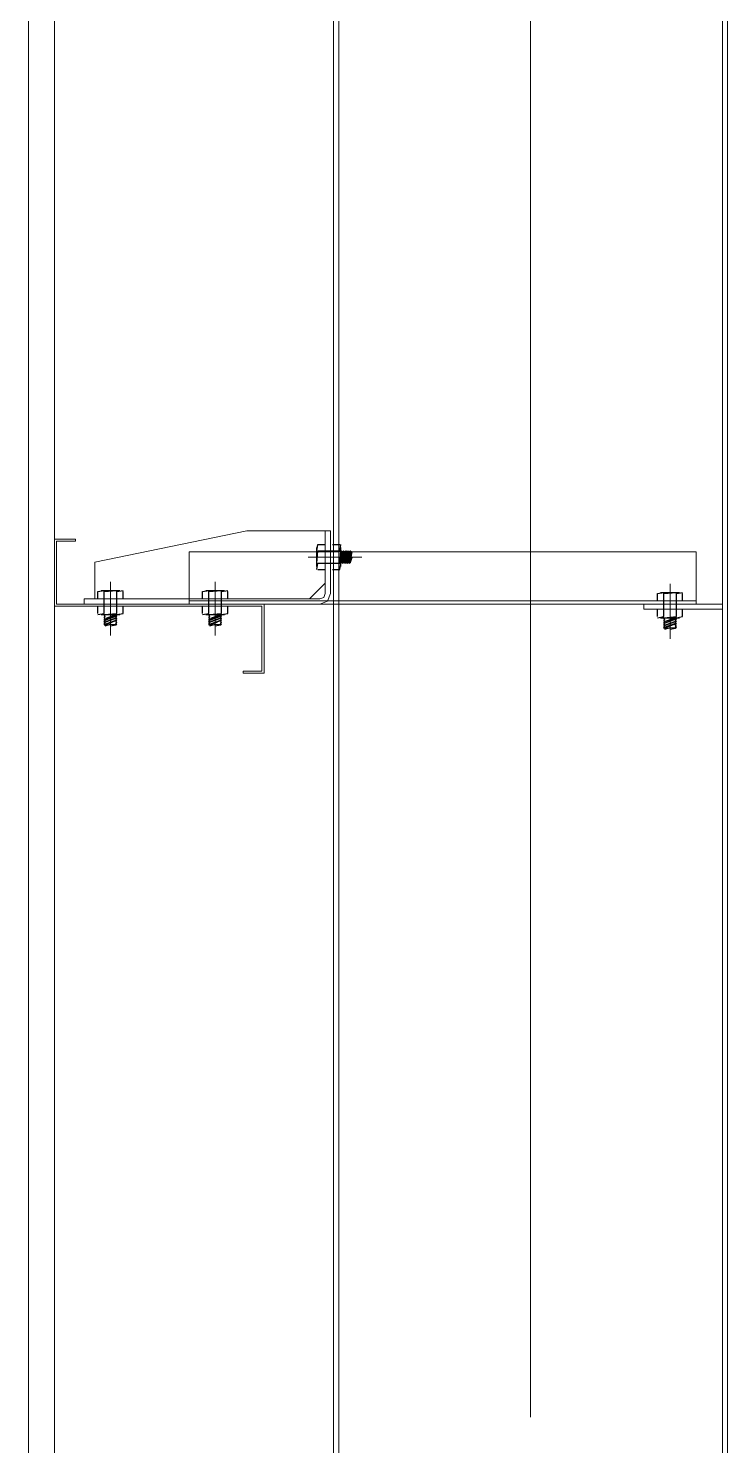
# Model space of a CAD drawing. Header units: millimetres. Extents: x 656141 to 1304589, y -54663 to 110742.
# Drawn here: x 1169808.256 to 1169809.295, y -13893.013 to -13890.905 of the extents above; entities that cross this region are included whole.
import ezdxf

# ---------------------------------------------------------------- set-up
doc = ezdxf.new("R2010")
doc.units = ezdxf.units.MM
doc.header["$LTSCALE"] = 0.35
doc.header["$MEASUREMENT"] = 0
doc.linetypes.add('CONTIN', pattern=[0, 0, 0])
doc.layers.get('0').update_dxf_attribs({"linetype": 'CONTIN'})

msp = doc.modelspace()

# ---------------------------------------------------------------- linework, layer by layer
at = {"color": 5, "linetype": 'Continuous', "lineweight": 5}
for p, q in [((1169808.2556, -13895.62), (1169808.2556, -13886.8288)), ((1169808.2946, -13895.9762), (1169808.2946, -13886.8828))]:
    msp.add_line(p, q, dxfattribs=at)
at = {"color": 7, "linetype": 'Continuous', "lineweight": 5}
for p, q in [((1169808.7092, -13902.8813), (1169808.7092, -13888.1595)), ((1169809.2953, -13902.8813), (1169809.2953, -13888.1595))]:
    msp.add_line(p, q, dxfattribs=at)
at = {"color": 1, "linetype": 'Continuous', "lineweight": 5}
for p, q in [((1169808.717, -13902.8813), (1169808.717, -13888.1595)), ((1169809.2875, -13902.8813), (1169809.2875, -13888.1595))]:
    msp.add_line(p, q, dxfattribs=at)
at = {"color": 8, "linetype": 'Continuous', "lineweight": 9}
msp.add_line((1169809.0022, -13892.9704), (1169809.0022, -13888.1595), dxfattribs=at)
at = {"color": 11, "linetype": 'Continuous', "lineweight": 15}
for p, q in [((1169808.4945, -13891.761), (1169808.4945, -13891.6831)), ((1169808.4945, -13891.6831), (1169809.2486, -13891.6831)), ((1169809.2486, -13891.761), (1169809.2486, -13891.6831)), ((1169808.4945, -13891.7563), (1169809.2486, -13891.7563)), ((1169808.4945, -13891.761), (1169809.2486, -13891.761))]:
    msp.add_line(p, q, dxfattribs=at)
at = {"color": 7, "linetype": 'Continuous', "lineweight": 25}
for p, q in [((1169808.6845, -13891.6815), (1169808.686, -13891.6722)), ((1169808.6845, -13891.7049), (1169808.6845, -13891.6769)), ((1169808.6845, -13891.7002), (1169808.686, -13891.6815)), ((1169808.686, -13891.6722), (1169808.697, -13891.6722)), ((1169808.686, -13891.6815), (1169808.7187, -13891.6815)), ((1169808.7078, -13891.6722), (1169808.7187, -13891.6722)), ((1169808.7187, -13891.6815), (1169808.7203, -13891.6722)), ((1169808.7187, -13891.7002), (1169808.7203, -13891.6815)), ((1169808.7203, -13891.7049), (1169808.7203, -13891.6769)), ((1169808.7203, -13891.6929), (1169808.7245, -13891.6815)), ((1169808.7203, -13891.6815), (1169808.7212, -13891.6815)), ((1169808.7203, -13891.684), (1169808.7212, -13891.6815)), ((1169808.7203, -13891.6885), (1169808.7223, -13891.6831)), ((1169808.7203, -13891.6975), (1169808.7256, -13891.6831)), ((1169808.7212, -13891.6831), (1169808.7223, -13891.6815)), ((1169808.7215, -13891.6987), (1169808.7278, -13891.6815)), ((1169808.7223, -13891.6831), (1169808.7245, -13891.6815)), ((1169808.7226, -13891.7002), (1169808.7289, -13891.6831)), ((1169808.7245, -13891.6831), (1169808.7256, -13891.6815)), ((1169808.7248, -13891.6987), (1169808.7311, -13891.6815)), ((1169808.7256, -13891.6831), (1169808.7278, -13891.6815)), ((1169808.7259, -13891.7002), (1169808.7322, -13891.6831)), ((1169808.7278, -13891.6831), (1169808.7289, -13891.6815)), ((1169808.7281, -13891.6987), (1169808.7345, -13891.6815)), ((1169808.7289, -13891.6831), (1169808.7311, -13891.6815)), ((1169808.7292, -13891.7002), (1169808.7356, -13891.6831)), ((1169808.7311, -13891.6831), (1169808.7322, -13891.6815)), ((1169808.7322, -13891.6831), (1169808.7345, -13891.6815)), ((1169808.7345, -13891.6831), (1169808.7356, -13891.6815)), ((1169808.7348, -13891.6987), (1169808.7356, -13891.6831)), ((1169808.7356, -13891.6909), (1169808.7372, -13891.6831)), ((1169808.6845, -13891.7096), (1169808.686, -13891.7002)), ((1169808.686, -13891.7002), (1169808.7187, -13891.7002)), ((1169808.7187, -13891.7096), (1169808.7203, -13891.7002)), ((1169808.7203, -13891.6995), (1169808.7215, -13891.6987)), ((1169808.7215, -13891.7002), (1169808.7226, -13891.6987)), ((1169808.7226, -13891.7002), (1169808.7248, -13891.6987)), ((1169808.7248, -13891.7002), (1169808.7259, -13891.6987)), ((1169808.7259, -13891.7002), (1169808.7281, -13891.6987)), ((1169808.7281, -13891.7002), (1169808.7292, -13891.6987)), ((1169808.7292, -13891.7002), (1169808.7315, -13891.6987)), ((1169808.7315, -13891.6987), (1169808.7353, -13891.6883)), ((1169808.7315, -13891.7002), (1169808.7325, -13891.6987)), ((1169808.7325, -13891.7002), (1169808.735, -13891.6935)), ((1169808.7325, -13891.7002), (1169808.7348, -13891.6987)), ((1169808.7348, -13891.6987), (1169808.7372, -13891.6909)), ((1169808.686, -13891.7096), (1169808.697, -13891.7096)), ((1169808.7078, -13891.7096), (1169808.7187, -13891.7096)), ((1169808.359, -13891.7423), (1169808.3684, -13891.7407)), ((1169808.359, -13891.7532), (1169808.359, -13891.7423)), ((1169808.3637, -13891.7407), (1169808.3917, -13891.7407)), ((1169808.3684, -13891.7423), (1169808.3871, -13891.7407)), ((1169808.3684, -13891.7749), (1169808.3684, -13891.7423)), ((1169808.3871, -13891.7423), (1169808.3964, -13891.7407)), ((1169808.3871, -13891.7749), (1169808.3871, -13891.7423)), ((1169808.3964, -13891.7532), (1169808.3964, -13891.7423)), ((1169808.5147, -13891.7423), (1169808.5241, -13891.7407)), ((1169808.5147, -13891.7532), (1169808.5147, -13891.7423)), ((1169808.5194, -13891.7407), (1169808.5474, -13891.7407)), ((1169808.5241, -13891.7423), (1169808.5428, -13891.7407)), ((1169808.5241, -13891.7749), (1169808.5241, -13891.7423)), ((1169808.5428, -13891.7423), (1169808.5521, -13891.7407)), ((1169808.5428, -13891.7749), (1169808.5428, -13891.7423)), ((1169808.5521, -13891.7532), (1169808.5521, -13891.7423)), ((1169809.1909, -13891.7454), (1169809.2003, -13891.7438)), ((1169809.1909, -13891.7563), (1169809.1909, -13891.7454)), ((1169809.1956, -13891.7438), (1169809.2236, -13891.7438)), ((1169809.2003, -13891.7454), (1169809.219, -13891.7438)), ((1169809.2003, -13891.7796), (1169809.2003, -13891.7454)), ((1169809.219, -13891.7454), (1169809.2283, -13891.7438)), ((1169809.219, -13891.7796), (1169809.219, -13891.7454)), ((1169809.2283, -13891.7563), (1169809.2283, -13891.7454)), ((1169808.359, -13891.7749), (1169808.359, -13891.764)), ((1169808.3964, -13891.7749), (1169808.3964, -13891.764)), ((1169808.5147, -13891.7749), (1169808.5147, -13891.764)), ((1169808.5521, -13891.7749), (1169808.5521, -13891.764)), ((1169808.359, -13891.7765), (1169808.3684, -13891.7749)), ((1169808.3637, -13891.7765), (1169808.3917, -13891.7765)), ((1169808.3684, -13891.7765), (1169808.3871, -13891.7749)), ((1169808.3684, -13891.7788), (1169808.3699, -13891.7777)), ((1169808.3684, -13891.7851), (1169808.3855, -13891.7788)), ((1169808.3684, -13891.781), (1169808.3699, -13891.7788)), ((1169808.3684, -13891.7821), (1169808.3699, -13891.781)), ((1169808.3684, -13891.7884), (1169808.3855, -13891.7821)), ((1169808.3684, -13891.7844), (1169808.3699, -13891.7821)), ((1169808.3684, -13891.7855), (1169808.3699, -13891.7844)), ((1169808.3684, -13891.7918), (1169808.3855, -13891.7855)), ((1169808.3684, -13891.7877), (1169808.3699, -13891.7855)), ((1169808.3684, -13891.7888), (1169808.3699, -13891.7877)), ((1169808.3684, -13891.7912), (1169808.3751, -13891.7888)), ((1169808.3684, -13891.791), (1169808.3699, -13891.7888)), ((1169808.3691, -13891.7777), (1169808.3699, -13891.7765)), ((1169808.3699, -13891.784), (1169808.3871, -13891.7777)), ((1169808.3699, -13891.7874), (1169808.3871, -13891.781)), ((1169808.3699, -13891.7907), (1169808.3871, -13891.7844)), ((1169808.3699, -13891.7915), (1169808.3803, -13891.7877)), ((1169808.3711, -13891.7818), (1169808.3855, -13891.7765)), ((1169808.3756, -13891.7807), (1169808.3871, -13891.7765)), ((1169808.3801, -13891.7785), (1169808.3855, -13891.7765)), ((1169808.3846, -13891.7774), (1169808.3871, -13891.7765)), ((1169808.3855, -13891.7785), (1169808.3871, -13891.7774)), ((1169808.3855, -13891.7807), (1169808.3871, -13891.7785)), ((1169808.3855, -13891.7818), (1169808.3871, -13891.7807)), ((1169808.3855, -13891.784), (1169808.3871, -13891.7818)), ((1169808.3855, -13891.7851), (1169808.3871, -13891.784)), ((1169808.3855, -13891.7874), (1169808.3871, -13891.7851)), ((1169808.3855, -13891.7884), (1169808.3871, -13891.7874)), ((1169808.3855, -13891.7907), (1169808.3871, -13891.7884)), ((1169808.3871, -13891.7765), (1169808.3964, -13891.7749)), ((1169808.3871, -13891.7774), (1169808.3871, -13891.7765)), ((1169808.5147, -13891.7765), (1169808.5241, -13891.7749)), ((1169808.5194, -13891.7765), (1169808.5474, -13891.7765)), ((1169808.5241, -13891.7765), (1169808.5428, -13891.7749)), ((1169808.5241, -13891.7788), (1169808.5256, -13891.7777)), ((1169808.5241, -13891.7851), (1169808.5412, -13891.7788)), ((1169808.5241, -13891.781), (1169808.5256, -13891.7788)), ((1169808.5241, -13891.7821), (1169808.5256, -13891.781)), ((1169808.5241, -13891.7884), (1169808.5412, -13891.7821)), ((1169808.5241, -13891.7844), (1169808.5256, -13891.7821)), ((1169808.5241, -13891.7855), (1169808.5256, -13891.7844)), ((1169808.5241, -13891.7918), (1169808.5412, -13891.7855)), ((1169808.5241, -13891.7877), (1169808.5256, -13891.7855)), ((1169808.5241, -13891.7888), (1169808.5256, -13891.7877)), ((1169808.5241, -13891.7912), (1169808.5308, -13891.7888)), ((1169808.5241, -13891.791), (1169808.5256, -13891.7888)), ((1169808.5248, -13891.7777), (1169808.5256, -13891.7765)), ((1169808.5256, -13891.784), (1169808.5428, -13891.7777)), ((1169808.5256, -13891.7874), (1169808.5428, -13891.781)), ((1169808.5256, -13891.7907), (1169808.5428, -13891.7844)), ((1169808.5256, -13891.7915), (1169808.5361, -13891.7877)), ((1169808.5269, -13891.7818), (1169808.5412, -13891.7765)), ((1169808.5314, -13891.7807), (1169808.5428, -13891.7765)), ((1169808.5358, -13891.7785), (1169808.5412, -13891.7765)), ((1169808.5403, -13891.7774), (1169808.5428, -13891.7765)), ((1169808.5412, -13891.7785), (1169808.5428, -13891.7774)), ((1169808.5412, -13891.7807), (1169808.5428, -13891.7785)), ((1169808.5412, -13891.7818), (1169808.5428, -13891.7807)), ((1169808.5412, -13891.784), (1169808.5428, -13891.7818)), ((1169808.5412, -13891.7851), (1169808.5428, -13891.784)), ((1169808.5412, -13891.7874), (1169808.5428, -13891.7851)), ((1169808.5412, -13891.7884), (1169808.5428, -13891.7874)), ((1169808.5412, -13891.7907), (1169808.5428, -13891.7884)), ((1169808.5428, -13891.7765), (1169808.5521, -13891.7749)), ((1169808.5428, -13891.7774), (1169808.5428, -13891.7765)), ((1169809.1909, -13891.7796), (1169809.1909, -13891.7687)), ((1169809.1909, -13891.7812), (1169809.2003, -13891.7796)), ((1169809.1956, -13891.7812), (1169809.2236, -13891.7812)), ((1169809.2003, -13891.7812), (1169809.219, -13891.7796)), ((1169809.2003, -13891.7835), (1169809.2018, -13891.7824)), ((1169809.2003, -13891.7898), (1169809.2174, -13891.7835)), ((1169809.2003, -13891.7857), (1169809.2018, -13891.7835)), ((1169809.2003, -13891.7868), (1169809.2018, -13891.7857)), ((1169809.2003, -13891.7931), (1169809.2174, -13891.7868)), ((1169809.2003, -13891.789), (1169809.2018, -13891.7868)), ((1169809.2003, -13891.7901), (1169809.2018, -13891.789)), ((1169809.201, -13891.7824), (1169809.2018, -13891.7812)), ((1169809.2018, -13891.7888), (1169809.219, -13891.7824)), ((1169809.2018, -13891.7921), (1169809.219, -13891.7857)), ((1169809.2018, -13891.7954), (1169809.219, -13891.789)), ((1169809.203, -13891.7865), (1169809.2174, -13891.7812)), ((1169809.2075, -13891.7854), (1169809.219, -13891.7812)), ((1169809.212, -13891.7832), (1169809.2174, -13891.7812)), ((1169809.2165, -13891.7821), (1169809.219, -13891.7812)), ((1169809.2174, -13891.7832), (1169809.219, -13891.7821)), ((1169809.2174, -13891.7854), (1169809.219, -13891.7832)), ((1169809.2174, -13891.7865), (1169809.219, -13891.7854)), ((1169809.2174, -13891.7888), (1169809.219, -13891.7865)), ((1169809.2174, -13891.7898), (1169809.219, -13891.7888)), ((1169809.219, -13891.7812), (1169809.2283, -13891.7796)), ((1169809.219, -13891.7821), (1169809.219, -13891.7812)), ((1169809.2283, -13891.7796), (1169809.2283, -13891.7687)), ((1169808.3699, -13891.7918), (1169808.3855, -13891.791)), ((1169808.3699, -13891.7934), (1169808.3777, -13891.791)), ((1169808.3777, -13891.7934), (1169808.3855, -13891.7918)), ((1169808.3855, -13891.7918), (1169808.3871, -13891.7907)), ((1169808.5256, -13891.7918), (1169808.5412, -13891.791)), ((1169808.5256, -13891.7934), (1169808.5334, -13891.791)), ((1169808.5334, -13891.7934), (1169808.5412, -13891.7918)), ((1169808.5412, -13891.7918), (1169808.5428, -13891.7907)), ((1169809.2003, -13891.7965), (1169809.2174, -13891.7901)), ((1169809.2003, -13891.7924), (1169809.2018, -13891.7901)), ((1169809.2003, -13891.7935), (1169809.2018, -13891.7924)), ((1169809.2003, -13891.796), (1169809.207, -13891.7935)), ((1169809.2003, -13891.7957), (1169809.2018, -13891.7935)), ((1169809.2018, -13891.7962), (1169809.2122, -13891.7924)), ((1169809.2018, -13891.7965), (1169809.2174, -13891.7957)), ((1169809.2018, -13891.7981), (1169809.2096, -13891.7957)), ((1169809.2096, -13891.7981), (1169809.2174, -13891.7965)), ((1169809.2174, -13891.7921), (1169809.219, -13891.7898)), ((1169809.2174, -13891.7931), (1169809.219, -13891.7921)), ((1169809.2174, -13891.7954), (1169809.219, -13891.7931)), ((1169809.2174, -13891.7965), (1169809.219, -13891.7954))]:
    msp.add_line(p, q, dxfattribs=at)
at = {"color": 254, "linetype": 'Continuous', "lineweight": 9, "true_color": 0xdcdcdc}
for p, q in [((1169808.7516, -13891.6909), (1169808.6715, -13891.6909)), ((1169808.3777, -13891.8078), (1169808.3777, -13891.7277)), ((1169808.5334, -13891.8078), (1169808.5334, -13891.7277)), ((1169809.2096, -13891.8125), (1169809.2096, -13891.7308))]:
    msp.add_line(p, q, dxfattribs=at)
at = {"color": 2, "linetype": 'Continuous', "lineweight": 15}
for points in [[(1169808.3388, -13891.761), (1169808.6892, -13891.761), (1169808.7002, -13891.7564), (1169808.7047, -13891.7454), (1169808.7047, -13891.652), (1169808.697, -13891.652), (1169808.697, -13891.7454), (1169808.6947, -13891.7509), (1169808.6892, -13891.7532), (1169808.3388, -13891.7532)], [(1169808.5802, -13891.652), (1169808.3544, -13891.6987), (1169808.3544, -13891.7532), (1169808.6736, -13891.7532), (1169808.697, -13891.7298), (1169808.697, -13891.652)]]:
    msp.add_lwpolyline(points, close=True, dxfattribs=at)
at = {"color": 1, "linetype": 'Continuous', "lineweight": 15}
msp.add_lwpolyline([(1169808.3257, -13891.6675), (1169808.2977, -13891.6675), (1169808.2977, -13891.761), (1169808.606, -13891.761), (1169808.606, -13891.8637), (1169808.5749, -13891.8637), (1169808.5749, -13891.8606), (1169808.6029, -13891.8606), (1169808.6029, -13891.7641), (1169808.2946, -13891.7641), (1169808.2946, -13891.6644), (1169808.3257, -13891.6644)], close=True, dxfattribs=at)
at = {"color": 7, "linetype": 'Continuous', "lineweight": 5}
msp.add_lwpolyline([(1169809.1707, -13891.7687), (1169809.2875, -13891.7687), (1169809.2875, -13891.761), (1169809.1707, -13891.761)], close=True, dxfattribs=at)

doc.saveas('drawing.dxf')
